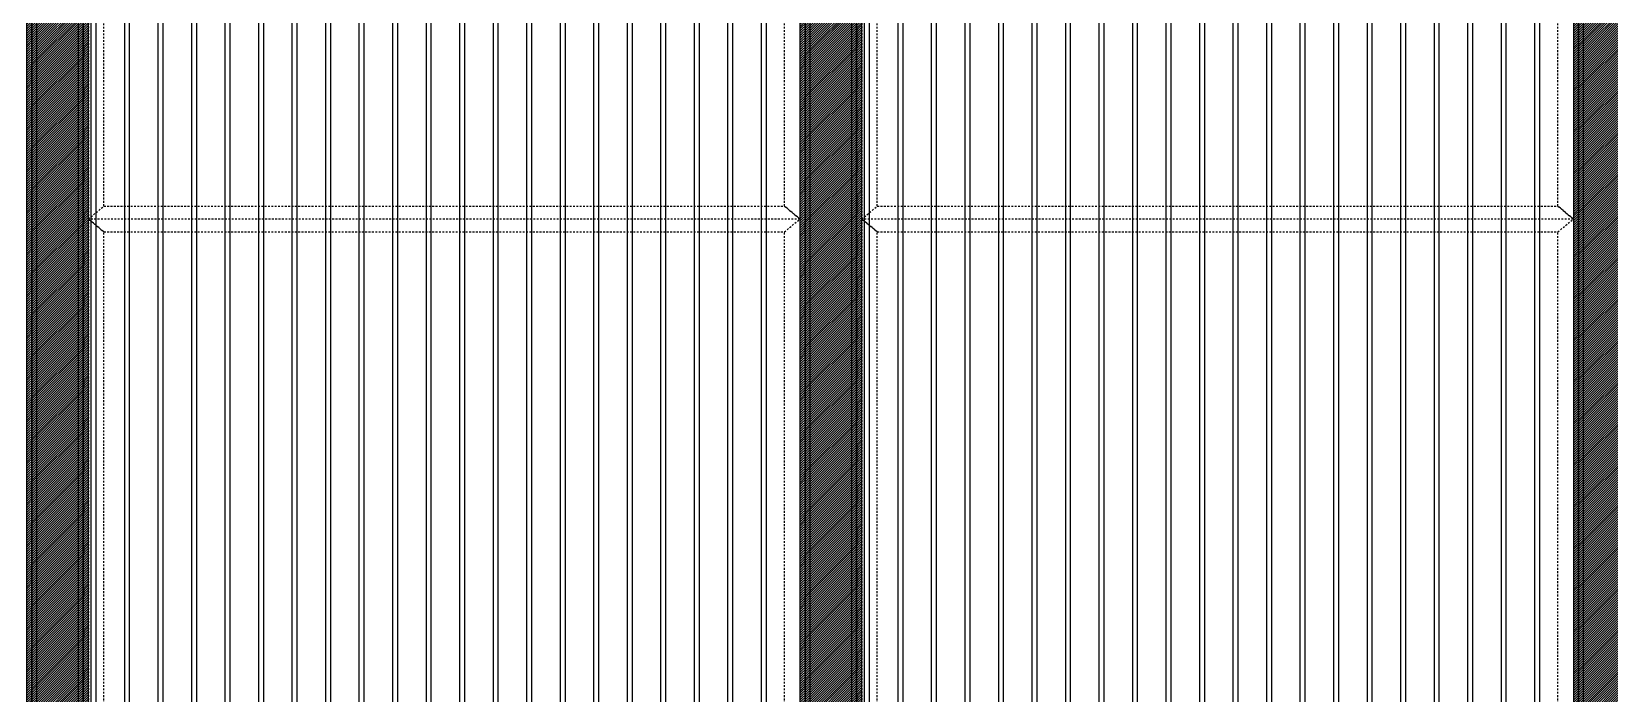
# Model space of a CAD drawing. Header units: millimetres. Extents: x 652937 to 1670132, y 1473552 to 2851037.
# Drawn here: x 773033 to 776093, y 1524607 to 1525890 of the extents above; entities that cross this region are included whole.
import ezdxf
from ezdxf.enums import TextEntityAlignment as Align
from ezdxf.xclip import XClip

# ---------------------------------------------------------------- set-up
doc = ezdxf.new("R2010")
doc.units = ezdxf.units.MM
doc.header["$XCLIPFRAME"] = 0
for name, pattern in [('TA_GL_005.00000', [13.75, 5, -1.25, 1.25, -1.25, 5]), ('TA_HL_001.00000', [6.5, 3.55, -2.95]), ('XKITLINE00', [0]), ('XKITLINE02', [4, 2, -2])]:
    doc.linetypes.add(name, pattern=pattern)
doc.layers.add('000 - 0_HIDE_OBJ_FRAMING_DEF_SUB', color=1, linetype='Continuous', plot=False)
for name, color, linetype in [('000 - 0_SYM_DWG_GRID-BUBBLE_MAIN_COLOR_1', 3, 'Continuous'), ('000 - 0_SYM_DWG_GRIDLINE_MAIN_COLOR_251', 251, 'Continuous'), ('010 - ASPG_EXTR_MAIN_COLOR_2', 2, 'Continuous'), ('010 - ASPG_EXTR_WIPEOUT_', 250, 'Continuous'), ('010 - ASPG_FRAMING_MAIN_COLOR_1', 3, 'Continuous'), ('010 - ASPG_FRAMING_SUB_COLOR_2', 1, 'Continuous'), ('010 - ASPG_FRAMING_SUB_COLOR_3', 251, 'Continuous')]:
    doc.layers.add(name, color=color, linetype=linetype)
doc.layers.add('000_AREA_ASPG_AREA_HATCH_', color=7, linetype='Continuous', true_color=0xff8700, plot=False)
doc.layers.add('000_AREA_ASPG_AREA_MAIN_COLOR_1', color=7, linetype='Continuous', true_color=0xff8700, plot=False)
for name, color, linetype, lineweight in [('A-230-M_FLOOR', 2, 'Continuous', 25), ('A-GENM', 37, 'Continuous', 9), ('Bolt', 7, 'Continuous', 0), ('Part', 2, 'Continuous', 0)]:
    doc.layers.add(name, color=color, linetype=linetype, lineweight=lineweight)
doc.styles.add('Arial', font='arial.ttf')
doc.styles.add('TA', font='', dxfattribs={"height": 4.5})
doc.styles.get('TA').set_extended_font_data('Cordia New')

# ---------------------------------------------------------------- blocks, each defined once
blk = doc.blocks.new('GM_Louver Grill Vertical Z1 - Z Profile-17842814-ENT 3 ELE-2 Sheet')
at = {"layer": '000 - 0_HIDE_OBJ_FRAMING_DEF_SUB'}
blk.add_line((-185546.9, 105925), (-185546.9, 114870), dxfattribs=at)
blk = doc.blocks.new('E2')
at = {"layer": '000 - 0_HIDE_OBJ_FRAMING_DEF_SUB'}
for points in [[(1661279.1, 114870), (1662779.1, 114870), (1662779.1, 105925), (1661279.1, 105925)], [(1664279.1, 114870), (1662779.1, 114870), (1662779.1, 105925), (1664279.1, 105925)], [(1664279.1, 114870), (1665779.1, 114870), (1665779.1, 105925), (1664279.1, 105925)], [(1667279.1, 114870), (1665779.1, 114870), (1665779.1, 105925), (1667279.1, 105925)], [(1664229.1, 114820), (1662829.1, 114820), (1662829.1, 105975), (1664229.1, 105975)], [(1664329.1, 114820), (1665729.1, 114820), (1665729.1, 105975), (1664329.1, 105975)]]:
    blk.add_lwpolyline(points, close=True, dxfattribs=at)
at = {"layer": 'A-GENM'}
for p in [(1848451, 0), (1848526, 0), (1848601, 0), (1848676, 0), (1848751, 0), (1848826, 0), (1848901, 0), (1848976, 0), (1849051, 0), (1849126, 0), (1849201, 0), (1849276, 0), (1849351, 0), (1849426, 0), (1849501, 0), (1849576, 0), (1849651, 0), (1849726, 0), (1849951, 0), (1850026, 0), (1850101, 0), (1850176, 0), (1850251, 0), (1850326, 0), (1850401, 0), (1850476, 0), (1850551, 0), (1850626, 0), (1850701, 0), (1850776, 0), (1850851, 0), (1850926, 0), (1851001, 0), (1851076, 0), (1851151, 0), (1851226, 0)]:
    blk.add_blockref('GM_Louver Grill Vertical Z1 - Z Profile-17842814-ENT 3 ELE-2 Sheet', p, dxfattribs=at)
blk = doc.blocks.new('*A3534110')
at = {"layer": 'Part', "linetype": 'XKITLINE00', "lineweight": 0}
for p, q in [((616.947209, 162.330227), (616.947209, 162.430227)), ((616.947209, 162.430227), (619.147209, 162.430227)), ((619.147209, 162.330227), (616.947209, 162.330227)), ((619.147209, 162.330227), (619.147209, 162.430227)), ((619.147209, 162.430227), (619.147211, 162.430227)), ((619.147211, 162.330227), (619.147209, 162.330227))]:
    blk.add_line(p, q, dxfattribs=at)
at = {"layer": 'Part', "linetype": 'XKITLINE02', "lineweight": 0}
for p, q in [((616.947211, 162.330227), (616.947211, 162.430227)), ((619.147209, 162.430227), (619.147211, 162.430227)), ((619.147209, 162.330227), (619.147211, 162.330227)), ((619.147211, 162.330227), (619.147211, 162.430227))]:
    blk.add_line(p, q, dxfattribs=at)
blk = doc.blocks.new('*A3535111')
at = {"layer": 'Part', "linetype": 'XKITLINE00', "lineweight": 0}
for p, q in [((618.077209, 162.330227), (618.077209, 162.230227)), ((618.677209, 162.280227), (618.127209, 162.280227)), ((618.127209, 162.280227), (618.127209, 162.230227)), ((618.677209, 162.280227), (618.677209, 162.330227))]:
    blk.add_line(p, q, dxfattribs=at)
at = {"layer": 'Part', "linetype": 'XKITLINE02', "lineweight": 0}
for p, q in [((618.077209, 162.330227), (618.67721, 162.330227)), ((618.07721, 161.730227), (618.077209, 162.230227)), ((618.127209, 162.230227), (618.12721, 161.730227)), ((618.67721, 162.330227), (618.67721, 162.280227)), ((618.077209, 161.730227), (618.12721, 161.730227))]:
    blk.add_line(p, q, dxfattribs=at)
blk = doc.blocks.new('*A3536112')
at = {"layer": 'Part', "linetype": 'XKITLINE00', "lineweight": 0}
for p, q in [((616.747209, 162.630227), (616.947209, 162.430227)), ((619.177209, 162.430227), (619.347209, 162.630227)), ((616.947209, 162.430227), (619.177211, 162.430227))]:
    blk.add_line(p, q, dxfattribs=at)
at = {"layer": 'Part', "linetype": 'XKITLINE02', "lineweight": 0}
for p, q in [((616.747209, 162.630227), (619.347211, 162.630227)), ((616.947211, 162.430227), (616.747211, 162.630227)), ((619.177211, 162.430227), (619.347211, 162.630227))]:
    blk.add_line(p, q, dxfattribs=at)
blk = doc.blocks.new('*A3537113')
at = {"layer": 'Bolt', "linetype": 'XKITLINE02', "lineweight": 0}
for p, q in [((618.12721, 162.200227), (618.07721, 162.200227)), ((618.20641, 162.030227), (617.77721, 162.030227)), ((618.07721, 162.100227), (618.01721, 162.100227)), ((618.07721, 161.960227), (618.01721, 161.960227)), ((618.12721, 161.860227), (618.07721, 161.860227))]:
    blk.add_line(p, q, dxfattribs=at)
blk = doc.blocks.new('*A3538114')
at = {"layer": 'Bolt'}
for points in [[(617.217, 162.43), (617.217, 162.33), (617.077, 162.33), (617.077, 162.43)], [(619.017, 162.43), (619.017, 162.33), (618.877, 162.33), (618.877, 162.43)]]:
    blk.add_hatch(color=256, dxfattribs=at).paths.add_polyline_path(points, flags=17)
at = {"layer": 'Bolt', "linetype": 'XKITLINE00', "lineweight": 0}
for p, q in [((617.077, 162.33), (617.077, 162.43)), ((617.147, 162.33), (617.147, 162.43)), ((617.217, 162.33), (617.217, 162.43)), ((618.877, 162.33), (618.877, 162.43)), ((618.947, 162.33), (618.947, 162.43)), ((619.017, 162.33), (619.017, 162.43))]:
    blk.add_line(p, q, dxfattribs=at)
blk = doc.blocks.new('*A25273600')
at = {"layer": 'Bolt'}
for points in [[(254.532, 59.398), (254.532, 59.428), (254.602, 59.428), (254.602, 59.398)], [(254.532, 59.368), (254.532, 59.398), (254.602, 59.398), (254.602, 59.368)], [(254.832, 59.398), (254.832, 59.428), (254.902, 59.428), (254.902, 59.398)], [(254.832, 59.368), (254.832, 59.398), (254.902, 59.398), (254.902, 59.368)]]:
    blk.add_hatch(color=256, dxfattribs=at).paths.add_polyline_path(points, flags=17)
at = {"layer": 'Bolt', "linetype": 'XKITLINE00', "lineweight": 0}
for p, q in [((254.567, 59.328), (254.567, 59.543)), ((254.867, 59.328), (254.867, 59.543)), ((254.532, 59.398), (254.532, 59.428)), ((254.532, 59.368), (254.532, 59.398)), ((254.602, 59.398), (254.602, 59.428)), ((254.602, 59.368), (254.602, 59.398)), ((254.832, 59.398), (254.832, 59.428)), ((254.832, 59.368), (254.832, 59.398)), ((254.902, 59.398), (254.902, 59.428)), ((254.902, 59.368), (254.902, 59.398))]:
    blk.add_line(p, q, dxfattribs=at)
blk = doc.blocks.new('*A25283601')
at = {"layer": 'Part', "linetype": 'XKITLINE00', "lineweight": 0}
for p, q in [((254.467298, 59.367868), (254.467298, 59.397868)), ((254.967298, 59.367868), (254.967298, 59.397868)), ((254.467298, 59.367868), (254.467298, 59.367868)), ((254.467298, 59.367868), (254.967298, 59.367868)), ((254.967298, 59.367868), (254.967298, 59.367868))]:
    blk.add_line(p, q, dxfattribs=at)
at = {"layer": 'Part', "linetype": 'XKITLINE02', "lineweight": 0}
for p, q in [((254.967298, 59.397868), (254.467298, 59.397868)), ((254.467298, 59.397868), (254.467298, 59.367868)), ((254.967298, 59.397868), (254.967298, 59.397868)), ((254.967298, 59.397868), (254.967298, 59.367868))]:
    blk.add_line(p, q, dxfattribs=at)
blk = doc.blocks.new('*A28083881')
at = {"layer": 'Bolt'}
for points in [[(243.782, 59.398), (243.782, 59.428), (243.852, 59.428), (243.852, 59.398)], [(243.782, 59.368), (243.782, 59.398), (243.852, 59.398), (243.852, 59.368)], [(244.082, 59.398), (244.082, 59.428), (244.152, 59.428), (244.152, 59.398)], [(244.082, 59.368), (244.082, 59.398), (244.152, 59.398), (244.152, 59.368)]]:
    blk.add_hatch(color=256, dxfattribs=at).paths.add_polyline_path(points, flags=17)
at = {"layer": 'Bolt', "linetype": 'XKITLINE00', "lineweight": 0}
for p, q in [((243.817, 59.328), (243.817, 59.543)), ((244.117, 59.328), (244.117, 59.543)), ((243.782, 59.398), (243.782, 59.428)), ((243.782, 59.368), (243.782, 59.398)), ((243.852, 59.398), (243.852, 59.428)), ((243.852, 59.368), (243.852, 59.398)), ((244.082, 59.398), (244.082, 59.428)), ((244.082, 59.368), (244.082, 59.398)), ((244.152, 59.398), (244.152, 59.428)), ((244.152, 59.368), (244.152, 59.398))]:
    blk.add_line(p, q, dxfattribs=at)
blk = doc.blocks.new('*A28093882')
at = {"layer": 'Part', "linetype": 'XKITLINE02', "lineweight": 0}
for p, q in [((244.217311, 59.397868), (243.71731, 59.397868)), ((243.71731, 59.397868), (243.71731, 59.367868)), ((244.21731, 59.397868), (244.217311, 59.397868)), ((244.21731, 59.397868), (244.21731, 59.367868))]:
    blk.add_line(p, q, dxfattribs=at)
at = {"layer": 'Part', "linetype": 'XKITLINE00', "lineweight": 0}
for p, q in [((243.717311, 59.367868), (243.717311, 59.397868)), ((244.217311, 59.367868), (244.217311, 59.397868)), ((243.71731, 59.367868), (243.717311, 59.367868)), ((243.717311, 59.367868), (244.217311, 59.367868)), ((244.21731, 59.367868), (244.217311, 59.367868))]:
    blk.add_line(p, q, dxfattribs=at)
blk = doc.blocks.new('*A28113884')
at = {"layer": 'Part', "linetype": 'XKITLINE00', "lineweight": 0}
for p, q in [((256.092247, 59.722868), (242.602427, 59.722868)), ((242.602427, 59.397868), (242.602427, 59.722868)), ((256.09225, 59.722868), (256.092247, 59.722868)), ((256.092247, 59.722868), (256.092247, 59.397868)), ((256.092247, 59.397868), (242.602427, 59.397868)), ((256.092247, 59.397868), (256.092282, 59.397868))]:
    blk.add_line(p, q, dxfattribs=at)
at = {"layer": 'Part', "linetype": 'XKITLINE02', "lineweight": 0}
for p, q in [((242.602429, 59.427868), (242.602429, 59.722868)), ((242.602459, 59.427868), (242.602459, 59.722868)), ((242.602461, 59.397868), (242.602461, 59.722868)), ((256.092282, 59.722868), (256.092247, 59.722868)), ((256.09225, 59.427868), (256.09225, 59.722868)), ((256.092282, 59.722868), (256.09228, 59.722868)), ((256.09228, 59.722868), (256.09228, 59.427868)), ((256.092282, 59.397868), (256.092282, 59.722868)), ((256.09228, 59.427868), (242.602429, 59.427868)), ((256.092282, 59.397868), (256.092247, 59.397868)), ((256.09228, 59.427868), (256.09225, 59.427868))]:
    blk.add_line(p, q, dxfattribs=at)
blk = doc.blocks.new('*A31374209')
at = {"layer": 'Part', "linetype": 'XKITLINE00', "lineweight": 0}
for p, q in [((254.702298, 59.367868), (254.702298, 59.367868)), ((254.702298, 58.867868), (254.702298, 59.367868)), ((254.702298, 59.367868), (254.732298, 59.367868)), ((254.702298, 59.217868), (254.732298, 59.217868)), ((254.732298, 58.867868), (254.732298, 59.367868)), ((254.702298, 58.867868), (254.732298, 58.867868))]:
    blk.add_line(p, q, dxfattribs=at)
at = {"layer": 'Part', "linetype": 'XKITLINE02', "lineweight": 0}
for p, q in [((254.702298, 59.367868), (254.702298, 58.867868)), ((254.702298, 59.367868), (254.702298, 59.367868)), ((254.732298, 58.867868), (254.732298, 59.367868))]:
    blk.add_line(p, q, dxfattribs=at)
blk = doc.blocks.new('*A33144386')
at = {"layer": 'Part', "linetype": 'XKITLINE00', "lineweight": 0}
for p, q in [((243.952311, 59.367868), (243.95231, 59.367868)), ((243.95231, 58.867868), (243.952311, 59.367868)), ((243.952311, 59.367868), (243.982311, 59.367868)), ((243.952311, 59.217868), (243.982311, 59.217868)), ((243.98231, 58.867868), (243.982311, 59.367868)), ((243.95231, 58.867868), (243.98231, 58.867868))]:
    blk.add_line(p, q, dxfattribs=at)
at = {"layer": 'Part', "linetype": 'XKITLINE02', "lineweight": 0}
for p, q in [((243.95231, 59.367868), (243.95231, 58.867868)), ((243.952311, 59.367868), (243.95231, 59.367868)), ((243.98231, 58.867868), (243.98231, 59.367868))]:
    blk.add_line(p, q, dxfattribs=at)
blk = doc.blocks.new('PP18_ENT3_SE_ELE2-1')
at = {"layer": 'A-230-M_FLOOR', "color": 4, "lineweight": 9}
for points in [[(-1915, 102450), (-1915, 114420), (-2165, 114420), (-2165, 102450)], [(1085, 102450), (1085, 114420), (835, 114420), (835, 102450)]]:
    blk.add_lwpolyline(points, dxfattribs=at)
at = {"layer": 'Part', "linetype": 'XKITLINE02', "lineweight": 0}
for p, q in [((-1618, 113780), (-1618, 110735)), ((-1618, 113780), (-1618, 110735)), ((-1612, 113780), (-1612, 110735)), ((-1612, 113780), (-1612, 110735)), ((-1565, 113780), (-1565, 113780)), ((-1565, 113780), (-1565, 113780)), ((460, 113780), (460, 113780)), ((460, 113780), (460, 113780)), ((507, 113780), (507, 110735)), ((507, 113780), (507, 110735)), ((513, 113780), (513, 110735)), ((513, 113780), (513, 110735))]:
    blk.add_line(p, q, dxfattribs=at)
at = {"layer": 'Part', "linetype": 'XKITLINE00', "lineweight": 0}
for points in [[(-1565, 110735), (-1565, 113780), (-1665, 113780), (-1665, 110735)], [(460, 110735), (460, 113780), (560, 113780), (560, 110735)]]:
    blk.add_lwpolyline(points, close=True, dxfattribs=at)
blk.add_blockref('E2', (-1664704.6, 0))
at = {"lineweight": 0}
for name, p, xscale, yscale, zscale in [('*A3536112', (-63421.2, 97557), 100, 100, 100), ('*A3536112', (62316.2, 97557), -100, 100, 100), ('*A3534110', (-63419.7, 97557), 100, 100, 100), ('*A3538114', (-63419.7, 97557), 100, 100, 100), ('*A3535111', (-63419.7, 97557), 100, 100, 100), ('*A3534110', (62314.7, 97557), -100, 100, 100), ('*A3538114', (62314.7, 97557), -100, 100, 100), ('*A3535111', (62314.7, 97557), -100, 100, 100), ('*A3537113', (-63419.7, 97557), 100, 100, 100), ('*A3537113', (62314.7, 97557), -100, 100, 100), ('*A28113884', (-50408.9, 101105.4), 200, 200, 200), ('*A28093882', (-50408.9, 101105.4), 200, 200, 200), ('*A28083881', (-50408.9, 101105.4), 200, 200, 200), ('*A25283601', (-50408.9, 101105.4), 200, 200, 200), ('*A25273600', (-50408.9, 101105.4), 200, 200, 200), ('*A33144386', (-50408.9, 101105.4), 200, 200, 200), ('*A31374209', (-50408.9, 101105.4), 200, 200, 200)]:
    blk.add_blockref(name, p, dxfattribs=dict(at, xscale=xscale, yscale=yscale, zscale=zscale))
blk = doc.blocks.new('*A25243597')
at = {"layer": 'Part', "linetype": 'XKITLINE02', "lineweight": 0}
blk.add_line((242.467337, 31.472868), (242.467337, 66.572868), dxfattribs=at)
at = {"layer": 'Part', "linetype": 'XKITLINE00', "lineweight": 0}
blk.add_line((242.467339, 66.572868), (242.467339, 31.472868), dxfattribs=at)
blk = doc.blocks.new('*A25253598')
at = {"layer": 'Part', "linetype": 'XKITLINE02', "lineweight": 0}
for p, q in [((256.217337, 31.472868), (256.217337, 66.572868)), ((257.467337, 31.472868), (257.467337, 66.572868))]:
    blk.add_line(p, q, dxfattribs=at)
at = {"layer": 'Part', "linetype": 'XKITLINE00', "lineweight": 0}
for p, q in [((256.217339, 31.472868), (256.217339, 66.572868)), ((257.467339, 66.572868), (257.467339, 31.472868))]:
    blk.add_line(p, q, dxfattribs=at)
blk = doc.blocks.new('*A28033876')
at = {"layer": 'Part', "linetype": 'XKITLINE00', "lineweight": 0}
blk.add_line((271.212361, 63.572868), (227.477361, 63.572868), dxfattribs=at)
blk = doc.blocks.new('*A32624334')
at = {"layer": 'Part', "linetype": 'XKITLINE00', "lineweight": 0}
for p, q in [((244.21731, 63.372868), (243.71731, 63.372868)), ((243.71731, 63.372868), (243.71731, 59.722868)), ((244.21731, 63.372868), (244.21731, 59.722868)), ((243.71731, 59.367868), (243.71731, 52.222868)), ((244.21731, 59.367868), (244.21731, 52.222868)), ((243.71731, 48.172868), (243.71731, 51.867868)), ((244.21731, 51.867868), (244.21731, 48.172868)), ((244.21731, 48.172868), (243.71731, 48.172868))]:
    blk.add_line(p, q, dxfattribs=at)
at = {"layer": 'Part', "linetype": 'XKITLINE02', "lineweight": 0}
for p, q in [((243.71731, 63.372868), (243.71731, 63.372868)), ((243.95231, 63.372868), (243.95231, 48.172868)), ((243.98231, 63.372868), (243.98231, 48.172868)), ((243.98231, 48.172868), (243.98231, 63.122868)), ((243.71731, 59.722868), (243.71731, 59.367868)), ((244.21731, 59.722868), (244.21731, 59.367868)), ((243.71731, 59.397868), (243.71731, 51.867868)), ((244.21731, 59.427868), (244.21731, 51.867868)), ((243.71731, 52.222868), (243.71731, 48.172868)), ((244.21731, 52.222868), (244.21731, 51.867868)), ((243.71731, 48.172868), (243.71731, 48.172868))]:
    blk.add_line(p, q, dxfattribs=at)
blk = doc.blocks.new('*A32634335')
at = {"layer": 'Part', "linetype": 'XKITLINE02', "lineweight": 0}
for p, q in [((254.467298, 63.372868), (254.467297, 63.372868)), ((254.702298, 63.372868), (254.702297, 48.172868)), ((254.732298, 63.372868), (254.732298, 48.172868)), ((254.467298, 59.722868), (254.467298, 59.367868)), ((254.967297, 59.722868), (254.967298, 59.367868)), ((254.967298, 59.722868), (254.967298, 59.367868)), ((254.732297, 48.172868), (254.732297, 59.367868)), ((254.467298, 52.222868), (254.467297, 48.172868)), ((254.967298, 52.222868), (254.967298, 51.867868)), ((254.467298, 48.172868), (254.467297, 48.172868))]:
    blk.add_line(p, q, dxfattribs=at)
at = {"layer": 'Part', "linetype": 'XKITLINE00', "lineweight": 0}
for p, q in [((254.967298, 63.372868), (254.467298, 63.372868)), ((254.467298, 63.372868), (254.467298, 59.722868)), ((254.967298, 63.372868), (254.967298, 59.722868)), ((254.467298, 59.367868), (254.467298, 52.222868)), ((254.967298, 59.367868), (254.967298, 52.222868)), ((254.467298, 48.172868), (254.467298, 51.867868)), ((254.967298, 48.172868), (254.967298, 51.867868)), ((254.967298, 48.172868), (254.467298, 48.172868))]:
    blk.add_line(p, q, dxfattribs=at)
blk = doc.blocks.new('*A33014373')
at = {"layer": 'Part', "linetype": 'XKITLINE00', "lineweight": 0}
for p, q in [((243.41731, 63.422868), (243.41731, 63.472868)), ((244.51731, 63.472868), (243.41731, 63.472868)), ((243.41731, 63.422868), (244.51731, 63.422868)), ((244.51731, 63.422868), (244.51731, 63.472868))]:
    blk.add_line(p, q, dxfattribs=at)
at = {"layer": 'Part', "linetype": 'XKITLINE02', "lineweight": 0}
for p, q in [((243.41731, 63.472868), (243.41731, 63.422868)), ((244.51731, 63.472868), (244.51731, 63.422868))]:
    blk.add_line(p, q, dxfattribs=at)
blk = doc.blocks.new('*A33024374')
at = {"layer": 'Part', "linetype": 'XKITLINE00', "lineweight": 0}
for p, q in [((243.98231, 63.422868), (243.98231, 63.372868)), ((244.00731, 63.397868), (244.00731, 63.372868)), ((244.00731, 63.397868), (244.28231, 63.397868)), ((244.28231, 63.397868), (244.28231, 63.422868))]:
    blk.add_line(p, q, dxfattribs=at)
at = {"layer": 'Part', "linetype": 'XKITLINE02', "lineweight": 0}
for p, q in [((244.28231, 63.422868), (243.98231, 63.422868)), ((243.98231, 63.372868), (243.98231, 63.122868)), ((244.00731, 63.372868), (244.00731, 63.122868)), ((244.28231, 63.422868), (244.28231, 63.397868)), ((243.98231, 63.122868), (244.00731, 63.122868))]:
    blk.add_line(p, q, dxfattribs=at)
blk = doc.blocks.new('*A33034375')
at = {"layer": 'Part', "linetype": 'XKITLINE02', "lineweight": 0}
for p, q in [((243.41731, 63.472868), (243.317309, 63.572868)), ((243.317309, 63.572868), (243.31731, 63.572868)), ((243.317309, 63.572868), (244.61731, 63.572868)), ((244.51731, 63.472868), (244.617309, 63.572868))]:
    blk.add_line(p, q, dxfattribs=at)
at = {"layer": 'Part', "linetype": 'XKITLINE00', "lineweight": 0}
for p, q in [((243.41731, 63.472868), (243.31731, 63.572868)), ((244.61731, 63.572868), (244.51731, 63.472868)), ((244.51731, 63.472868), (243.41731, 63.472868))]:
    blk.add_line(p, q, dxfattribs=at)
blk = doc.blocks.new('*A33044376')
at = {"layer": 'Bolt', "linetype": 'XKITLINE02', "lineweight": 0}
for p, q in [((243.91271, 63.247868), (244.12731, 63.247868)), ((243.95231, 63.282868), (243.98231, 63.282868)), ((243.95231, 63.212868), (243.98231, 63.212868)), ((243.98231, 63.282868), (244.00731, 63.282868)), ((243.98231, 63.212868), (244.00731, 63.212868))]:
    blk.add_line(p, q, dxfattribs=at)
blk = doc.blocks.new('*A33054377')
at = {"layer": 'Bolt'}
for points in [[(243.602, 63.473), (243.602, 63.423), (243.532, 63.423), (243.532, 63.473)], [(244.402, 63.473), (244.402, 63.423), (244.332, 63.423), (244.332, 63.473)]]:
    blk.add_hatch(color=256, dxfattribs=at).paths.add_polyline_path(points, flags=17)
at = {"layer": 'Bolt', "linetype": 'XKITLINE00', "lineweight": 0}
for p, q in [((243.532, 63.473), (243.532, 63.423)), ((243.567, 63.473), (243.567, 63.423)), ((243.602, 63.473), (243.602, 63.423)), ((244.332, 63.473), (244.332, 63.423)), ((244.367, 63.473), (244.367, 63.423)), ((244.402, 63.473), (244.402, 63.423))]:
    blk.add_line(p, q, dxfattribs=at)
blk = doc.blocks.new('*A33064378')
at = {"layer": 'Part', "linetype": 'XKITLINE00', "lineweight": 0}
for p, q in [((255.267298, 63.472868), (254.167297, 63.472868)), ((254.167297, 63.422868), (255.267298, 63.422868)), ((254.167298, 63.422868), (254.167298, 63.472868)), ((255.267298, 63.422868), (255.267298, 63.472868))]:
    blk.add_line(p, q, dxfattribs=at)
at = {"layer": 'Part', "linetype": 'XKITLINE02', "lineweight": 0}
for p, q in [((254.167297, 63.472868), (254.167297, 63.422868)), ((255.267297, 63.472868), (255.267297, 63.422868))]:
    blk.add_line(p, q, dxfattribs=at)
blk = doc.blocks.new('*A33074379')
at = {"layer": 'Part', "linetype": 'XKITLINE02', "lineweight": 0}
for p, q in [((255.032298, 63.422868), (254.732297, 63.422868)), ((254.732298, 63.372868), (254.732297, 63.122868)), ((254.757298, 63.372868), (254.757297, 63.122868)), ((255.032297, 63.422868), (255.032297, 63.397868)), ((254.732297, 63.122868), (254.757298, 63.122868))]:
    blk.add_line(p, q, dxfattribs=at)
at = {"layer": 'Part', "linetype": 'XKITLINE00', "lineweight": 0}
for p, q in [((254.732298, 63.422868), (254.732298, 63.372868)), ((254.757298, 63.397868), (254.757298, 63.372868)), ((254.757298, 63.397868), (255.032298, 63.397868)), ((255.032298, 63.397868), (255.032298, 63.422868))]:
    blk.add_line(p, q, dxfattribs=at)
blk = doc.blocks.new('*A33084380')
at = {"layer": 'Part', "linetype": 'XKITLINE02', "lineweight": 0}
for p, q in [((254.167297, 63.472868), (254.067297, 63.572868)), ((254.067297, 63.572868), (254.067298, 63.572868)), ((254.067297, 63.572868), (255.367298, 63.572868)), ((255.267297, 63.472868), (255.367297, 63.572868))]:
    blk.add_line(p, q, dxfattribs=at)
at = {"layer": 'Part', "linetype": 'XKITLINE00', "lineweight": 0}
for p, q in [((254.167298, 63.472868), (254.067298, 63.572868)), ((255.367298, 63.572868), (255.267298, 63.472868)), ((255.267298, 63.472868), (254.167297, 63.472868))]:
    blk.add_line(p, q, dxfattribs=at)
blk = doc.blocks.new('*A33094381')
at = {"layer": 'Bolt', "linetype": 'XKITLINE02', "lineweight": 0}
for p, q in [((254.662697, 63.247868), (254.877297, 63.247868)), ((254.702297, 63.282868), (254.732297, 63.282868)), ((254.702297, 63.212868), (254.732297, 63.212868)), ((254.732297, 63.212868), (254.757297, 63.212868)), ((254.732298, 63.282868), (254.757298, 63.282868))]:
    blk.add_line(p, q, dxfattribs=at)
blk = doc.blocks.new('*A33104382')
at = {"layer": 'Bolt'}
for points in [[(254.352, 63.473), (254.352, 63.423), (254.282, 63.423), (254.282, 63.473)], [(255.152, 63.473), (255.152, 63.423), (255.082, 63.423), (255.082, 63.473)]]:
    blk.add_hatch(color=256, dxfattribs=at).paths.add_polyline_path(points, flags=17)
at = {"layer": 'Bolt', "linetype": 'XKITLINE00', "lineweight": 0}
for p, q in [((254.282, 63.473), (254.282, 63.423)), ((254.317, 63.473), (254.317, 63.423)), ((254.352, 63.473), (254.352, 63.423)), ((255.082, 63.473), (255.082, 63.423)), ((255.117, 63.473), (255.117, 63.423)), ((255.152, 63.473), (255.152, 63.423))]:
    blk.add_line(p, q, dxfattribs=at)
blk = doc.blocks.new('PP18_ENT3_SE_ELE2-2')
at = {"lineweight": 0, "xscale": 200, "yscale": 200, "zscale": 200}
for name in ['*A28033876', '*A25243597', '*A25253598', '*A33034375', '*A33084380', '*A33014373', '*A33054377', '*A32624334', '*A33024374', '*A33064378', '*A33104382', '*A32634335', '*A33074379', '*A33044376', '*A33094381', '*A28113884', '*A28093882', '*A28083881', '*A25283601', '*A25273600', '*A33144386', '*A31374209']:
    blk.add_blockref(name, (-50408.4678, 101105.4264), dxfattribs=at)
blk = doc.blocks.new('*U6169')
at = {"layer": '000 - 0_SYM_DWG_GRIDLINE_MAIN_COLOR_251', "linetype": 'ByBlock', "ltscale": 5}
blk.add_line((16, 0), (-308.662, 0), dxfattribs=at)
at = {"style": 'TA', "flags": 1}
blk.add_attdef('LOCATION', (6, -6), '', height=4.5, rotation=270, dxfattribs=at)
at = {"layer": '000 - 0_SYM_DWG_GRID-BUBBLE_MAIN_COLOR_1', "style": 'Arial'}
blk.add_attdef('GRID-HEAD', text='', height=4, rotation=90, dxfattribs=at).set_placement((50, 0), align=Align.MIDDLE_CENTER)
blk = doc.blocks.new('W-1-PP18-ST_ENT3_REV02_20260413-044638_PP18_ENT3_ELE2-DIM')
at = {"layer": '000 - 0_SYM_DWG_GRIDLINE_MAIN_COLOR_251', "color": 6, "linetype": 'TA_GL_005.00000', "xscale": 50, "yscale": 50, "zscale": 50, "rotation": 270}
blk.add_blockref('*U6169', (0, 100920), dxfattribs=at)
blk = doc.blocks.new('*U6703')
blk.add_wipeout([(50, 0), (1450, 0), (1450, 8482), (50, 8482)]).dxf.layer = '010 - ASPG_EXTR_WIPEOUT_'
at = {"layer": '010 - ASPG_EXTR_MAIN_COLOR_2'}
for points in [[(129.8, 0), (140, 0), (140, 8482), (129.8, 8482)], [(194.8, 0), (205, 0), (205, 8482), (194.8, 8482)], [(259.8, 0), (270, 0), (270, 8482), (259.8, 8482)], [(324.8, 0), (335, 0), (335, 8482), (324.8, 8482)], [(389.8, 0), (400, 0), (400, 8482), (389.8, 8482)], [(454.8, 0), (465, 0), (465, 8482), (454.8, 8482)], [(519.8, 0), (530, 0), (530, 8482), (519.8, 8482)], [(584.8, 0), (595, 0), (595, 8482), (584.8, 8482)], [(649.8, 0), (660, 0), (660, 8482), (649.8, 8482)], [(714.8, 0), (725, 0), (725, 8482), (714.8, 8482)], [(779.8, 0), (790, 0), (790, 8482), (779.8, 8482)], [(844.8, 0), (855, 0), (855, 8482), (844.8, 8482)], [(909.8, 0), (920, 0), (920, 8482), (909.8, 8482)], [(974.8, 0), (985, 0), (985, 8482), (974.8, 8482)], [(1039.8, 0), (1050, 0), (1050, 8482), (1039.8, 8482)], [(1104.8, 0), (1115, 0), (1115, 8482), (1104.8, 8482)], [(1169.8, 0), (1180, 0), (1180, 8482), (1169.8, 8482)], [(1234.8, 0), (1245, 0), (1245, 8482), (1234.8, 8482)], [(1299.8, 0), (1310, 0), (1310, 8482), (1299.8, 8482)], [(1364.8, 0), (1375, 0), (1375, 8482), (1364.8, 8482)]]:
    blk.add_lwpolyline(points, close=True, dxfattribs=at)
at = {"layer": '010 - ASPG_FRAMING_SUB_COLOR_2'}
blk.add_lwpolyline([(50, 0), (1450, 0), (1450, 8482), (50, 8482)], close=True, dxfattribs=at)
for points in [[(-50, 0), (50, 0), (50, 8482), (-50, 8482)], [(1450, 0), (1550, 0), (1550, 8482), (1450, 8482)]]:
    blk.add_wipeout(points).dxf.layer = '010 - ASPG_EXTR_WIPEOUT_'
at = {"layer": '010 - ASPG_EXTR_MAIN_COLOR_2'}
blk.add_lwpolyline([(64.8, 0), (75, 0), (75, 8482), (64.8, 8482)], close=True, dxfattribs=at)
at = {"layer": '010 - ASPG_FRAMING_MAIN_COLOR_1'}
for points in [[(-50, 0), (-40, 0), (-40, 8482), (-50, 8482)], [(40, 0), (50, 0), (50, 8482), (40, 8482)], [(1450, 0), (1460, 0), (1460, 8482), (1450, 8482)], [(1540, 0), (1550, 0), (1550, 8482), (1540, 8482)]]:
    blk.add_lwpolyline(points, close=True, dxfattribs=at)
at = {"layer": '010 - ASPG_FRAMING_SUB_COLOR_2'}
for points in [[(-50, 0), (50, 0), (50, 8482), (-50, 8482)], [(1450, 0), (1550, 0), (1550, 8482), (1450, 8482)]]:
    blk.add_lwpolyline(points, close=True, dxfattribs=at)
blk = doc.blocks.new('*U8799')
at = {"layer": '010 - ASPG_FRAMING_SUB_COLOR_3', "linetype": 'ByBlock'}
for points in [[(0, 0), (0, 1380), (25, 1350), (25, 30), (0, 0)], [(1413.7, 1380), (0, 1380), (25, 1350), (1388.7, 1350)], [(1413.7, 0), (1413.7, 1380), (1388.7, 1350), (1388.7, 30), (1413.7, 0)], [(25, 30), (1388.7, 30), (1413.7, 0), (0, 0), (25, 30)]]:
    blk.add_lwpolyline(points, close=True, dxfattribs=at)
blk = doc.blocks.new('*U8821')
at = {"layer": '000_AREA_ASPG_AREA_HATCH_', "transparency": 33554539}
h = blk.add_hatch(dxfattribs=at)
h.set_pattern_fill('ANSI31', color=256)
h.set_pattern_definition([(45, (-24.4354, 8456.1105), (-2.245064, 2.245064), [])])
h.paths.add_polyline_path([(-60, 0), (60, 0), (60, 8482), (-60, 8482)])
at = {"layer": '000_AREA_ASPG_AREA_MAIN_COLOR_1'}
blk.add_lwpolyline([(-60, 0), (60, 0), (60, 8482), (-60, 8482)], close=True, dxfattribs=at)

msp = doc.modelspace()

# ---------------------------------------------------------------- block references
at = {"color": 6}
ref = msp.add_blockref('PP18_ENT3_SE_ELE2-2', (775008.1769, 1412070.4203), dxfattribs=at)
XClip(ref).set_block_clipping_path([(-26088.7758649617, 100920), (12661.2241350383, 117178.2602934372)])

# ---------------------------------------------------------------- next in the draw order: block references
ref = msp.add_blockref('PP18_ENT3_SE_ELE2-1', (775008.1769, 1412070.4203), dxfattribs=at)
XClip(ref).set_block_clipping_path([(-21816.709593582, 100920), (8800.0000001194, 118767.7153737911)])

# ---------------------------------------------------------------- next in the draw order: block references
msp.add_blockref('W-1-PP18-ST_ENT3_REV02_20260413-044638_PP18_ENT3_ELE2-DIM', (775008.1769, 1412070.4203), dxfattribs=at)

# ---------------------------------------------------------------- next in the draw order: block references
msp.add_blockref('*U6703', (771583.1769, 1518458.4203))

# ---------------------------------------------------------------- next in the draw order: block references
msp.add_blockref('*U6703', (773083.1769, 1518458.4203))

# ---------------------------------------------------------------- next in the draw order: block references
for name, p in [('*U8821', (773083.1769, 1518458.4203)), ('*U6703', (774583.1769, 1518458.4203))]:
    msp.add_blockref(name, p)

# ---------------------------------------------------------------- next in the draw order: block references
at = {"linetype": 'TA_HL_001.00000', "rotation": 90}
for p in [(774523.1769, 1525526.7537), (774523.1769, 1524113.087)]:
    msp.add_blockref('*U8799', p, dxfattribs=at)
for name, p in [('*U8821', (774583.1769, 1518458.4203)), ('*U6703', (776083.1769, 1518458.4203))]:
    msp.add_blockref(name, p)

# ---------------------------------------------------------------- next in the draw order: block references
for p in [(776023.1769, 1525526.7537), (776023.1769, 1524113.087)]:
    msp.add_blockref('*U8799', p, dxfattribs=at)
msp.add_blockref('*U8821', (776083.1769, 1518458.4203))

doc.saveas('drawing.dxf')
